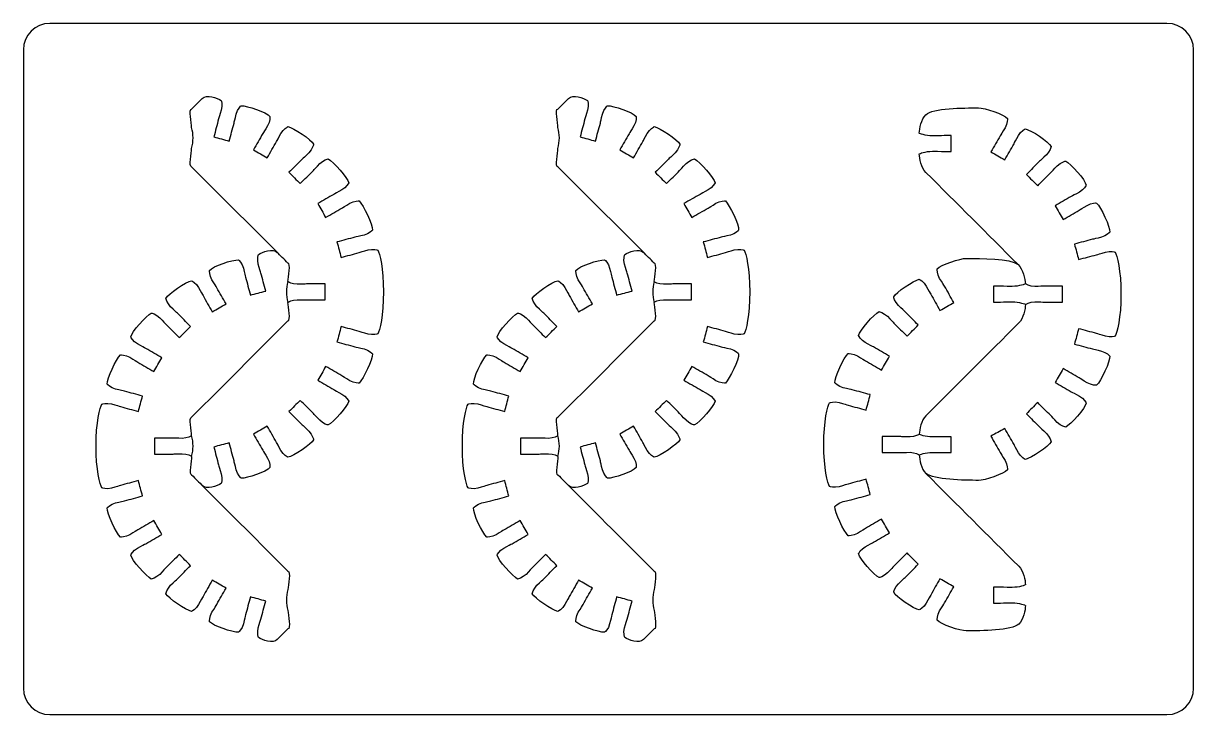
# Model space of a CAD drawing. Extents: x 185 to 405, y 104 to 371.
# Drawn here: x 184.6 to 404.6, y 103.8 to 233.8 of the extents above; entities that cross this region are included whole.
import ezdxf

# ---------------------------------------------------------------- set-up
doc = ezdxf.new("R2010")
doc.units = 0
doc.header["$MEASUREMENT"] = 0
doc.layers.add('DEFAULT', color=7, linetype='CONTINUOUS')

msp = doc.modelspace()

# ---------------------------------------------------------------- linework, layer by layer
at = {"layer": 'DEFAULT', "color": 1}
for points, knots in [([(404.6, 108.79), (404.6, 106.03), (402.36, 103.79), (399.6, 103.79), (329.6, 103.79), (259.6, 103.79), (189.6, 103.79), (186.84, 103.79), (184.6, 106.03), (184.6, 108.79), (184.6, 148.79), (184.6, 188.79), (184.6, 228.79), (184.6, 231.55), (186.84, 233.79), (189.6, 233.79), (259.6, 233.79), (329.6, 233.79), (399.6, 233.79), (402.36, 233.79), (404.6, 231.55), (404.6, 228.79), (404.6, 188.79), (404.6, 148.79), (404.6, 108.79)], [0, 0, 0, 0, 1, 1, 1, 596.275, 596.275, 596.275, 597.275, 597.275, 597.275, 937.434, 937.434, 937.434, 938.434, 938.434, 938.434, 1533.709, 1533.709, 1533.709, 1534.709, 1534.709, 1534.709, 1874.868, 1874.868, 1874.868, 1874.868]), ([(216.23, 152.35), (216.58, 153.63), (216.58, 154.9), (216.23, 156.27), (216.23, 157.14), (215.61, 159.74), (216.23, 159.74), (222.26, 165.77), (228.3, 171.81), (234.33, 177.84), (234.95, 177.84), (234.34, 180.44), (234.34, 181.32), (234.34, 181.37), (235.12, 181.83), (236.09, 181.83), (237.05, 181.83), (237.6, 181.78), (237.84, 181.78), (239, 181.78), (240.17, 181.78), (241.33, 181.78), (241.33, 182.78), (241.33, 183.78), (241.33, 184.78), (240.17, 184.78), (239, 184.78), (237.84, 184.78), (237.6, 184.78), (237.05, 184.73), (236.09, 184.73), (235.12, 184.73), (234.34, 185.18), (234.34, 185.24), (234.34, 186.11), (234.95, 188.71), (234.33, 188.71), (233.63, 189.41), (232.93, 190.11), (232.23, 190.82), (226.9, 196.15), (221.56, 201.48), (216.23, 206.81), (215.61, 206.81), (216.23, 209.41), (216.23, 210.28), (216.58, 211.65), (216.58, 212.92), (216.23, 214.21), (216.23, 215.08), (215.61, 217.68), (216.23, 217.68), (216.9, 218.35), (217.56, 219.01), (218.23, 219.68), (219.07, 220.52), (221.04, 219.79), (221.77, 219.31), (221.82, 219.28), (222.05, 218.43), (221.8, 217.49), (221.55, 216.56), (221.36, 216.05), (221.3, 215.82), (221, 214.69), (220.7, 213.56), (220.4, 212.43), (221.36, 212.18), (222.33, 211.92), (223.29, 211.66), (223.6, 212.79), (223.9, 213.91), (224.2, 215.04), (224.26, 215.27), (224.36, 215.81), (224.61, 216.75), (224.86, 217.68), (225.49, 218.3), (225.54, 218.31), (226.58, 218.36), (230.37, 217.07), (230.95, 216.31), (230.98, 216.27), (231, 215.39), (230.51, 214.55), (230.03, 213.71), (229.72, 213.26), (229.6, 213.06), (229.02, 212.04), (228.43, 211.03), (227.85, 210.02), (228.72, 209.52), (229.58, 209.02), (230.45, 208.53), (231.03, 209.54), (231.62, 210.55), (232.2, 211.56), (232.31, 211.77), (232.54, 212.26), (233.03, 213.1), (233.51, 213.94), (234.28, 214.38), (234.34, 214.37), (235.36, 214.16), (238.78, 211.93), (239.15, 211.05), (239.18, 211), (238.95, 210.14), (238.27, 209.46), (237.59, 208.77), (237.17, 208.42), (237, 208.25), (236.17, 207.43), (235.35, 206.6), (234.53, 205.78), (235.23, 205.07), (235.94, 204.37), (236.65, 203.66), (237.47, 204.49), (238.3, 205.31), (239.12, 206.13), (239.29, 206.3), (239.64, 206.72), (240.32, 207.41), (241.01, 208.09), (241.87, 208.32), (241.91, 208.29), (242.85, 207.82), (245.63, 204.72), (245.76, 203.78), (245.76, 203.72), (245.33, 202.96), (244.5, 202.47), (243.66, 201.99), (243.17, 201.76), (242.96, 201.64), (241.95, 201.06), (240.94, 200.47), (239.93, 199.89), (240.43, 199.02), (240.93, 198.16), (241.43, 197.29), (242.44, 197.88), (243.45, 198.46), (244.46, 199.04), (244.66, 199.16), (245.11, 199.48), (245.95, 199.96), (246.79, 200.45), (247.68, 200.44), (247.72, 200.4), (248.49, 199.7), (250.33, 195.87), (250.21, 194.93), (250.2, 194.87), (249.58, 194.24), (248.64, 193.99), (247.71, 193.74), (247.17, 193.65), (246.94, 193.58), (245.81, 193.28), (244.69, 192.98), (243.56, 192.68), (243.82, 191.71), (244.08, 190.74), (244.34, 189.78), (245.47, 190.08), (246.59, 190.38), (247.72, 190.69), (247.95, 190.75), (248.46, 190.94), (249.4, 191.19), (250.33, 191.44), (251.18, 191.2), (251.22, 191.15), (251.6, 190.66), (252.3, 187.63), (252.3, 183.28), (252.3, 178.92), (251.6, 175.89), (251.22, 175.4), (251.18, 175.35), (250.33, 175.11), (249.4, 175.36), (248.46, 175.62), (247.95, 175.8), (247.72, 175.87), (246.59, 176.17), (245.47, 176.47), (244.34, 176.77), (244.08, 175.81), (243.82, 174.84), (243.56, 173.88), (244.69, 173.57), (245.81, 173.27), (246.94, 172.97), (247.17, 172.91), (247.71, 172.81), (248.64, 172.56), (249.58, 172.31), (250.2, 171.68), (250.21, 171.62), (250.33, 170.69), (248.49, 166.85), (247.72, 166.15), (247.68, 166.11), (246.79, 166.1), (245.95, 166.59), (245.11, 167.07), (244.67, 167.39), (244.46, 167.51), (243.45, 168.09), (242.44, 168.68), (241.43, 169.26), (240.93, 168.4), (240.43, 167.53), (239.93, 166.67), (240.94, 166.08), (241.95, 165.5), (242.96, 164.91), (243.17, 164.79), (243.66, 164.56), (244.5, 164.08), (245.33, 163.6), (245.76, 162.83), (245.76, 162.77), (245.63, 161.83), (242.85, 158.73), (241.91, 158.26), (241.87, 158.24), (241.01, 158.46), (240.32, 159.14), (239.64, 159.83), (239.29, 160.25), (239.12, 160.42), (238.3, 161.24), (237.47, 162.07), (236.65, 162.89), (235.94, 162.19), (235.23, 161.48), (234.53, 160.77), (235.35, 159.95), (236.17, 159.12), (237, 158.3), (237.17, 158.13), (237.59, 157.78), (238.27, 157.09), (238.95, 156.41), (239.18, 155.55), (239.15, 155.5), (238.78, 154.63), (235.36, 152.4), (234.34, 152.18), (234.28, 152.17), (233.51, 152.61), (233.03, 153.45), (232.54, 154.29), (232.31, 154.79), (232.2, 154.99), (231.62, 156), (231.03, 157.01), (230.45, 158.03), (229.58, 157.53), (228.72, 157.03), (227.85, 156.53), (228.43, 155.52), (229.02, 154.51), (229.6, 153.5), (229.72, 153.29), (230.03, 152.84), (230.51, 152), (230.99, 151.16), (230.98, 150.28), (230.95, 150.24), (230.37, 149.48), (226.59, 148.2), (225.54, 148.25), (225.49, 148.25), (224.86, 148.87), (224.61, 149.81), (224.36, 150.74), (224.26, 151.28), (224.2, 151.51), (223.9, 152.64), (223.6, 153.77), (223.29, 154.89), (222.33, 154.63), (221.36, 154.38), (220.4, 154.12), (220.7, 152.99), (221, 151.86), (221.3, 150.74), (221.36, 150.5), (221.55, 149.99), (221.8, 149.06), (222.05, 148.12), (221.82, 147.27), (221.77, 147.24), (221.04, 146.76), (219.07, 146.03), (218.23, 146.87)], [0, 0, 0, 0, 1, 1, 1, 2, 2, 2, 74.564005, 74.564005, 74.564005, 75.564005, 75.564005, 75.564005, 76.564005, 76.564005, 76.564005, 77.564005, 77.564005, 77.564005, 87.484005, 87.484005, 87.484005, 95.984005, 95.984005, 95.984005, 105.904005, 105.904005, 105.904005, 106.904005, 106.904005, 106.904005, 107.904005, 107.904005, 107.904005, 108.904005, 108.904005, 108.904005, 117.341207, 117.341207, 117.341207, 181.468015, 181.468015, 181.468015, 182.468015, 182.468015, 182.468015, 183.468015, 183.468015, 183.468015, 184.468015, 184.468015, 184.468015, 192.478831, 192.478831, 192.478831, 193.478831, 193.478831, 193.478831, 194.478831, 194.478831, 194.478831, 195.478831, 195.478831, 195.478831, 205.408191, 205.408191, 205.408191, 213.907326, 213.907326, 213.907326, 223.825614, 223.825614, 223.825614, 224.825614, 224.825614, 224.825614, 225.825614, 225.825614, 225.825614, 226.825614, 226.825614, 226.825614, 227.825614, 227.825614, 227.825614, 228.825614, 228.825614, 228.825614, 238.749439, 238.749439, 238.749439, 247.252424, 247.252424, 247.252424, 257.173886, 257.173886, 257.173886, 258.173886, 258.173886, 258.173886, 259.173886, 259.173886, 259.173886, 260.173886, 260.173886, 260.173886, 261.173886, 261.173886, 261.173886, 262.173886, 262.173886, 262.173886, 272.093181, 272.093181, 272.093181, 280.592615, 280.592615, 280.592615, 290.499891, 290.499891, 290.499891, 291.499891, 291.499891, 291.499891, 292.499891, 292.499891, 292.499891, 293.499891, 293.499891, 293.499891, 294.499891, 294.499891, 294.499891, 295.499891, 295.499891, 295.499891, 305.417817, 305.417817, 305.417817, 313.921268, 313.921268, 313.921268, 323.834, 323.834, 323.834, 324.834, 324.834, 324.834, 325.834, 325.834, 325.834, 326.834, 326.834, 326.834, 327.834, 327.834, 327.834, 328.834, 328.834, 328.834, 338.752028, 338.752028, 338.752028, 347.253049, 347.253049, 347.253049, 357.161866, 357.161866, 357.161866, 358.161866, 358.161866, 358.161866, 359.161866, 359.161866, 359.161866, 360.161866, 360.161866, 360.161866, 361.161866, 361.161866, 361.161866, 362.161866, 362.161866, 362.161866, 363.161866, 363.161866, 363.161866, 373.070943, 373.070943, 373.070943, 381.571964, 381.571964, 381.571964, 391.489733, 391.489733, 391.489733, 392.489733, 392.489733, 392.489733, 393.489733, 393.489733, 393.489733, 394.489733, 394.489733, 394.489733, 395.489733, 395.489733, 395.489733, 396.489733, 396.489733, 396.489733, 406.404877, 406.404877, 406.404877, 414.909695, 414.909695, 414.909695, 424.832491, 424.832491, 424.832491, 425.832491, 425.832491, 425.832491, 426.832491, 426.832491, 426.832491, 427.832491, 427.832491, 427.832491, 428.832491, 428.832491, 428.832491, 429.832491, 429.832491, 429.832491, 439.746138, 439.746138, 439.746138, 448.252637, 448.252637, 448.252637, 458.174761, 458.174761, 458.174761, 459.174761, 459.174761, 459.174761, 460.174761, 460.174761, 460.174761, 461.174761, 461.174761, 461.174761, 462.174761, 462.174761, 462.174761, 463.174761, 463.174761, 463.174761, 473.099453, 473.099453, 473.099453, 481.601702, 481.601702, 481.601702, 491.525396, 491.525396, 491.525396, 492.525396, 492.525396, 492.525396, 493.525396, 493.525396, 493.525396, 494.525396, 494.525396, 494.525396, 495.525396, 495.525396, 495.525396, 496.525396, 496.525396, 496.525396, 506.44439, 506.44439, 506.44439, 514.945267, 514.945267, 514.945267, 524.863743, 524.863743, 524.863743, 525.863743, 525.863743, 525.863743, 526.863743, 526.863743, 526.863743, 527.863743, 527.863743, 527.863743, 527.863743]), ([(285.1, 152.35), (285.45, 153.63), (285.45, 154.9), (285.1, 156.27), (285.1, 157.14), (284.48, 159.74), (285.1, 159.74), (291.13, 165.77), (297.16, 171.81), (303.2, 177.84), (303.82, 177.84), (303.2, 180.44), (303.2, 181.32), (303.2, 181.37), (303.98, 181.83), (304.95, 181.83), (305.92, 181.83), (306.46, 181.78), (306.7, 181.78), (307.87, 181.78), (309.03, 181.78), (310.2, 181.78), (310.2, 182.78), (310.2, 183.78), (310.2, 184.78), (309.03, 184.78), (307.87, 184.78), (306.7, 184.78), (306.46, 184.78), (305.92, 184.73), (304.95, 184.73), (303.98, 184.73), (303.2, 185.18), (303.2, 185.24), (303.2, 186.11), (303.82, 188.71), (303.2, 188.71), (302.5, 189.41), (301.8, 190.11), (301.1, 190.82), (295.76, 196.15), (290.43, 201.48), (285.1, 206.81), (284.48, 206.81), (285.1, 209.41), (285.1, 210.28), (285.45, 211.65), (285.45, 212.92), (285.1, 214.21), (285.1, 215.08), (284.48, 217.68), (285.1, 217.68), (285.76, 218.35), (286.43, 219.01), (287.1, 219.68), (287.93, 220.52), (289.9, 219.79), (290.64, 219.31), (290.68, 219.28), (290.92, 218.43), (290.67, 217.49), (290.42, 216.56), (290.23, 216.05), (290.17, 215.82), (289.87, 214.69), (289.56, 213.56), (289.26, 212.43), (290.23, 212.18), (291.19, 211.92), (292.16, 211.66), (292.46, 212.79), (292.76, 213.91), (293.07, 215.04), (293.13, 215.27), (293.22, 215.81), (293.47, 216.75), (293.72, 217.68), (294.36, 218.3), (294.41, 218.31), (295.45, 218.36), (299.24, 217.07), (299.81, 216.31), (299.85, 216.27), (299.86, 215.39), (299.38, 214.55), (298.89, 213.71), (298.58, 213.26), (298.46, 213.05), (297.88, 212.04), (297.3, 211.03), (296.72, 210.02), (297.58, 209.52), (298.45, 209.02), (299.32, 208.53), (299.9, 209.54), (300.48, 210.55), (301.06, 211.56), (301.18, 211.77), (301.41, 212.26), (301.89, 213.1), (302.38, 213.94), (303.15, 214.38), (303.2, 214.37), (304.22, 214.16), (307.65, 211.93), (308.02, 211.05), (308.04, 211), (307.82, 210.14), (307.13, 209.46), (306.45, 208.77), (306.03, 208.42), (305.86, 208.25), (305.04, 207.43), (304.22, 206.6), (303.39, 205.78), (304.1, 205.07), (304.81, 204.37), (305.52, 203.66), (306.34, 204.49), (307.16, 205.31), (307.98, 206.13), (308.15, 206.3), (308.5, 206.72), (309.19, 207.41), (309.87, 208.09), (310.73, 208.32), (310.78, 208.29), (311.71, 207.82), (314.5, 204.72), (314.63, 203.78), (314.63, 203.72), (314.19, 202.96), (313.36, 202.47), (312.53, 201.99), (312.03, 201.76), (311.82, 201.64), (310.81, 201.06), (309.8, 200.47), (308.79, 199.89), (309.29, 199.02), (309.79, 198.16), (310.3, 197.29), (311.3, 197.88), (312.31, 198.46), (313.32, 199.04), (313.53, 199.16), (313.98, 199.48), (314.81, 199.96), (315.65, 200.45), (316.54, 200.44), (316.58, 200.4), (317.35, 199.7), (319.2, 195.87), (319.07, 194.93), (319.07, 194.87), (318.44, 194.24), (317.51, 193.99), (316.57, 193.74), (316.04, 193.65), (315.81, 193.58), (314.68, 193.28), (313.55, 192.98), (312.43, 192.68), (312.69, 191.71), (312.95, 190.74), (313.21, 189.78), (314.33, 190.08), (315.46, 190.38), (316.58, 190.69), (316.81, 190.75), (317.33, 190.94), (318.26, 191.19), (319.2, 191.44), (320.05, 191.2), (320.08, 191.15), (320.46, 190.66), (321.17, 187.63), (321.17, 183.28), (321.17, 178.92), (320.46, 175.89), (320.08, 175.4), (320.05, 175.35), (319.2, 175.11), (318.26, 175.36), (317.33, 175.62), (316.81, 175.8), (316.58, 175.87), (315.46, 176.17), (314.33, 176.47), (313.21, 176.77), (312.95, 175.81), (312.69, 174.84), (312.43, 173.88), (313.55, 173.57), (314.68, 173.27), (315.81, 172.97), (316.04, 172.91), (316.57, 172.81), (317.51, 172.56), (318.44, 172.31), (319.07, 171.68), (319.07, 171.62), (319.2, 170.69), (317.35, 166.85), (316.58, 166.15), (316.54, 166.11), (315.65, 166.1), (314.81, 166.59), (313.98, 167.07), (313.53, 167.39), (313.32, 167.51), (312.31, 168.09), (311.3, 168.68), (310.3, 169.26), (309.79, 168.4), (309.29, 167.53), (308.79, 166.67), (309.8, 166.08), (310.81, 165.5), (311.82, 164.91), (312.03, 164.79), (312.52, 164.56), (313.36, 164.08), (314.19, 163.6), (314.63, 162.83), (314.63, 162.77), (314.5, 161.83), (311.71, 158.73), (310.78, 158.26), (310.73, 158.24), (309.87, 158.46), (309.19, 159.14), (308.5, 159.83), (308.15, 160.25), (307.98, 160.42), (307.16, 161.24), (306.34, 162.07), (305.52, 162.89), (304.81, 162.19), (304.1, 161.48), (303.39, 160.77), (304.22, 159.95), (305.04, 159.12), (305.86, 158.3), (306.03, 158.13), (306.45, 157.78), (307.13, 157.09), (307.82, 156.41), (308.04, 155.55), (308.02, 155.5), (307.65, 154.63), (304.22, 152.4), (303.2, 152.18), (303.15, 152.17), (302.38, 152.61), (301.89, 153.45), (301.41, 154.29), (301.18, 154.79), (301.06, 154.99), (300.48, 156), (299.9, 157.01), (299.32, 158.03), (298.45, 157.53), (297.58, 157.03), (296.72, 156.53), (297.3, 155.52), (297.88, 154.51), (298.46, 153.5), (298.58, 153.29), (298.89, 152.84), (299.38, 152), (299.86, 151.16), (299.85, 150.28), (299.81, 150.24), (299.24, 149.48), (295.45, 148.2), (294.41, 148.25), (294.36, 148.25), (293.72, 148.87), (293.47, 149.81), (293.22, 150.74), (293.13, 151.28), (293.07, 151.51), (292.76, 152.64), (292.46, 153.77), (292.16, 154.89), (291.19, 154.63), (290.23, 154.38), (289.26, 154.12), (289.56, 152.99), (289.87, 151.86), (290.17, 150.74), (290.23, 150.5), (290.42, 149.99), (290.67, 149.06), (290.92, 148.12), (290.68, 147.27), (290.64, 147.24), (289.9, 146.76), (287.93, 146.03), (287.1, 146.87)], [0, 0, 0, 0, 1, 1, 1, 2, 2, 2, 74.562591, 74.562591, 74.562591, 75.562591, 75.562591, 75.562591, 76.562591, 76.562591, 76.562591, 77.562591, 77.562591, 77.562591, 87.481591, 87.481591, 87.481591, 95.981591, 95.981591, 95.981591, 105.900591, 105.900591, 105.900591, 106.900591, 106.900591, 106.900591, 107.900591, 107.900591, 107.900591, 108.900591, 108.900591, 108.900591, 117.337087, 117.337087, 117.337087, 181.464601, 181.464601, 181.464601, 182.464601, 182.464601, 182.464601, 183.464601, 183.464601, 183.464601, 184.464601, 184.464601, 184.464601, 192.47754, 192.47754, 192.47754, 193.47754, 193.47754, 193.47754, 194.47754, 194.47754, 194.47754, 195.47754, 195.47754, 195.47754, 205.406899, 205.406899, 205.406899, 213.905069, 213.905069, 213.905069, 223.82239, 223.82239, 223.82239, 224.82239, 224.82239, 224.82239, 225.82239, 225.82239, 225.82239, 226.82239, 226.82239, 226.82239, 227.82239, 227.82239, 227.82239, 228.82239, 228.82239, 228.82239, 238.743852, 238.743852, 238.743852, 247.245104, 247.245104, 247.245104, 257.166566, 257.166566, 257.166566, 258.166566, 258.166566, 258.166566, 259.166566, 259.166566, 259.166566, 260.166566, 260.166566, 260.166566, 261.166566, 261.166566, 261.166566, 262.166566, 262.166566, 262.166566, 272.085154, 272.085154, 272.085154, 280.584587, 280.584587, 280.584587, 290.491864, 290.491864, 290.491864, 291.491864, 291.491864, 291.491864, 292.491864, 292.491864, 292.491864, 293.491864, 293.491864, 293.491864, 294.491864, 294.491864, 294.491864, 295.491864, 295.491864, 295.491864, 305.40929, 305.40929, 305.40929, 313.91224, 313.91224, 313.91224, 323.824471, 323.824471, 323.824471, 324.824471, 324.824471, 324.824471, 325.824471, 325.824471, 325.824471, 326.824471, 326.824471, 326.824471, 327.824471, 327.824471, 327.824471, 328.824471, 328.824471, 328.824471, 338.743206, 338.743206, 338.743206, 347.244227, 347.244227, 347.244227, 357.153045, 357.153045, 357.153045, 358.153045, 358.153045, 358.153045, 359.153045, 359.153045, 359.153045, 360.153045, 360.153045, 360.153045, 361.153045, 361.153045, 361.153045, 362.153045, 362.153045, 362.153045, 363.153045, 363.153045, 363.153045, 373.06019, 373.06019, 373.06019, 381.562696, 381.562696, 381.562696, 391.481431, 391.481431, 391.481431, 392.481431, 392.481431, 392.481431, 393.481431, 393.481431, 393.481431, 394.481431, 394.481431, 394.481431, 395.481431, 395.481431, 395.481431, 396.481431, 396.481431, 396.481431, 406.397441, 406.397441, 406.397441, 414.901393, 414.901393, 414.901393, 424.827286, 424.827286, 424.827286, 425.827286, 425.827286, 425.827286, 426.827286, 426.827286, 426.827286, 427.827286, 427.827286, 427.827286, 428.827286, 428.827286, 428.827286, 429.827286, 429.827286, 429.827286, 439.740225, 439.740225, 439.740225, 448.246726, 448.246726, 448.246726, 458.16885, 458.16885, 458.16885, 459.16885, 459.16885, 459.16885, 460.16885, 460.16885, 460.16885, 461.16885, 461.16885, 461.16885, 462.16885, 462.16885, 462.16885, 463.16885, 463.16885, 463.16885, 473.092176, 473.092176, 473.092176, 481.593926, 481.593926, 481.593926, 491.517121, 491.517121, 491.517121, 492.517121, 492.517121, 492.517121, 493.517121, 493.517121, 493.517121, 494.517121, 494.517121, 494.517121, 495.517121, 495.517121, 495.517121, 496.517121, 496.517121, 496.517121, 506.436115, 506.436115, 506.436115, 514.936286, 514.936286, 514.936286, 524.855021, 524.855021, 524.855021, 525.855021, 525.855021, 525.855021, 526.855021, 526.855021, 526.855021, 527.855021, 527.855021, 527.855021, 527.855021]), ([(371.61, 188.44), (365.83, 194.21), (360.06, 199.99), (354.28, 205.76), (353.41, 206.63), (353.04, 208.36), (353.04, 209.24), (353.04, 209.29), (354.16, 209.74), (355.54, 209.74), (356.93, 209.74), (357.7, 209.69), (358.04, 209.69), (358.38, 209.69), (358.71, 209.69), (359.04, 209.69), (359.04, 210.69), (359.04, 211.69), (359.04, 212.69), (358.71, 212.69), (358.38, 212.69), (358.04, 212.69), (357.7, 212.69), (356.93, 212.64), (355.54, 212.64), (354.16, 212.64), (353.04, 213.08), (353.04, 213.14), (353.04, 214.01), (353.41, 215.74), (354.28, 216.61), (355.56, 217.89), (361.3, 217.9), (364.19, 217.9), (365.23, 217.95), (369.02, 216.67), (369.6, 215.91), (369.63, 215.87), (369.64, 214.99), (369.16, 214.15), (368.68, 213.31), (368.36, 212.86), (368.24, 212.65), (367.66, 211.64), (367.08, 210.63), (366.5, 209.62), (367.37, 209.12), (368.23, 208.62), (369.1, 208.12), (369.68, 209.13), (370.26, 210.15), (370.84, 211.16), (370.96, 211.37), (371.19, 211.86), (371.67, 212.7), (372.16, 213.54), (372.93, 213.98), (372.98, 213.97), (374, 213.75), (377.43, 211.52), (377.8, 210.65), (377.82, 210.6), (377.6, 209.74), (376.92, 209.06), (376.23, 208.37), (375.81, 208.02), (375.64, 207.85), (374.82, 207.03), (374, 206.2), (373.17, 205.38), (373.88, 204.67), (374.59, 203.96), (375.29, 203.26), (376.12, 204.08), (376.94, 204.91), (377.77, 205.73), (377.94, 205.9), (378.29, 206.32), (378.97, 207.01), (379.65, 207.69), (380.51, 207.91), (380.56, 207.89), (381.49, 207.42), (384.28, 204.32), (384.41, 203.38), (384.41, 203.32), (383.97, 202.55), (383.14, 202.07), (382.3, 201.59), (381.81, 201.36), (381.6, 201.24), (380.59, 200.65), (379.58, 200.07), (378.58, 199.48), (379.08, 198.62), (379.58, 197.75), (380.08, 196.89), (381.09, 197.47), (382.1, 198.06), (383.11, 198.64), (383.31, 198.76), (383.76, 199.08), (384.59, 199.56), (385.43, 200.05), (386.32, 200.04), (386.36, 200), (387.14, 199.3), (388.98, 195.47), (388.85, 194.52), (388.85, 194.47), (388.23, 193.84), (387.29, 193.59), (386.36, 193.34), (385.82, 193.24), (385.59, 193.18), (384.46, 192.88), (383.34, 192.58), (382.21, 192.27), (382.47, 191.31), (382.73, 190.34), (382.99, 189.38), (384.11, 189.68), (385.24, 189.98), (386.36, 190.28), (386.59, 190.35), (387.11, 190.53), (388.04, 190.78), (388.98, 191.04), (389.83, 190.8), (389.86, 190.75), (390.24, 190.26), (390.95, 187.23), (390.95, 182.87), (390.95, 178.52), (390.24, 175.49), (389.86, 174.99), (389.83, 174.95), (388.98, 174.71), (388.04, 174.96), (387.11, 175.21), (386.59, 175.4), (386.37, 175.46), (385.24, 175.77), (384.11, 176.07), (382.99, 176.37), (382.73, 175.4), (382.47, 174.44), (382.21, 173.47), (383.34, 173.17), (384.46, 172.87), (385.59, 172.57), (385.82, 172.5), (386.36, 172.41), (387.29, 172.16), (388.23, 171.91), (388.85, 171.28), (388.85, 171.22), (388.98, 170.28), (387.14, 166.45), (386.36, 165.75), (386.32, 165.71), (385.43, 165.7), (384.59, 166.19), (383.76, 166.67), (383.31, 166.99), (383.11, 167.11), (382.1, 167.69), (381.09, 168.27), (380.08, 168.86), (379.58, 167.99), (379.08, 167.13), (378.58, 166.26), (379.58, 165.68), (380.59, 165.1), (381.6, 164.51), (381.81, 164.39), (382.3, 164.16), (383.14, 163.68), (383.97, 163.19), (384.41, 162.43), (384.41, 162.37), (384.28, 161.43), (381.49, 158.33), (380.56, 157.86), (380.51, 157.84), (379.65, 158.06), (378.97, 158.74), (378.29, 159.43), (377.94, 159.85), (377.77, 160.02), (376.94, 160.84), (376.12, 161.67), (375.29, 162.49), (374.59, 161.79), (373.88, 161.08), (373.17, 160.37), (374, 159.55), (374.82, 158.72), (375.64, 157.9), (375.81, 157.73), (376.23, 157.38), (376.92, 156.69), (377.6, 156.01), (377.82, 155.15), (377.8, 155.1), (377.43, 154.22), (374, 151.99), (372.98, 151.78), (372.93, 151.77), (372.16, 152.21), (371.67, 153.05), (371.19, 153.89), (370.96, 154.38), (370.84, 154.59), (370.26, 155.6), (369.68, 156.61), (369.1, 157.62), (368.23, 157.13), (367.37, 156.63), (366.5, 156.13), (367.08, 155.12), (367.66, 154.11), (368.24, 153.09), (368.36, 152.89), (368.68, 152.44), (369.16, 151.6), (369.64, 150.76), (369.63, 149.88), (369.6, 149.83), (369.02, 149.08), (365.23, 147.79), (364.19, 147.85), (361.39, 147.85), (355.78, 147.97), (354.28, 149.13)], [0, 0, 0, 0, 69.444957, 69.444957, 69.444957, 70.444957, 70.444957, 70.444957, 71.444957, 71.444957, 71.444957, 72.444957, 72.444957, 72.444957, 75.274957, 75.274957, 75.274957, 83.774957, 83.774957, 83.774957, 86.604957, 86.604957, 86.604957, 87.604957, 87.604957, 87.604957, 88.604957, 88.604957, 88.604957, 89.604957, 89.604957, 89.604957, 90.604957, 90.604957, 90.604957, 91.604957, 91.604957, 91.604957, 92.604957, 92.604957, 92.604957, 93.604957, 93.604957, 93.604957, 103.523298, 103.523298, 103.523298, 112.026782, 112.026782, 112.026782, 121.943388, 121.943388, 121.943388, 122.943388, 122.943388, 122.943388, 123.943388, 123.943388, 123.943388, 124.943388, 124.943388, 124.943388, 125.943388, 125.943388, 125.943388, 126.943388, 126.943388, 126.943388, 136.854207, 136.854207, 136.854207, 145.354338, 145.354338, 145.354338, 155.275756, 155.275756, 155.275756, 156.275756, 156.275756, 156.275756, 157.275756, 157.275756, 157.275756, 158.275756, 158.275756, 158.275756, 159.275756, 159.275756, 159.275756, 160.275756, 160.275756, 160.275756, 170.191264, 170.191264, 170.191264, 178.690346, 178.690346, 178.690346, 188.613278, 188.613278, 188.613278, 189.613278, 189.613278, 189.613278, 190.613278, 190.613278, 190.613278, 191.613278, 191.613278, 191.613278, 192.613278, 192.613278, 192.613278, 193.613278, 193.613278, 193.613278, 203.532013, 203.532013, 203.532013, 212.032373, 212.032373, 212.032373, 221.951367, 221.951367, 221.951367, 222.951367, 222.951367, 222.951367, 223.951367, 223.951367, 223.951367, 224.951367, 224.951367, 224.951367, 225.951367, 225.951367, 225.951367, 226.951367, 226.951367, 226.951367, 227.951367, 227.951367, 227.951367, 237.872292, 237.872292, 237.872292, 246.371686, 246.371686, 246.371686, 256.292094, 256.292094, 256.292094, 257.292094, 257.292094, 257.292094, 258.292094, 258.292094, 258.292094, 259.292094, 259.292094, 259.292094, 260.292094, 260.292094, 260.292094, 261.292094, 261.292094, 261.292094, 271.211752, 271.211752, 271.211752, 279.703042, 279.703042, 279.703042, 289.617047, 289.617047, 289.617047, 290.617047, 290.617047, 290.617047, 291.617047, 291.617047, 291.617047, 292.617047, 292.617047, 292.617047, 293.617047, 293.617047, 293.617047, 294.617047, 294.617047, 294.617047, 304.537756, 304.537756, 304.537756, 313.036472, 313.036472, 313.036472, 322.950828, 322.950828, 322.950828, 323.950828, 323.950828, 323.950828, 324.950828, 324.950828, 324.950828, 325.950828, 325.950828, 325.950828, 326.950828, 326.950828, 326.950828, 327.950828, 327.950828, 327.950828, 337.868301, 337.868301, 337.868301, 346.371785, 346.371785, 346.371785, 356.289259, 356.289259, 356.289259, 357.289259, 357.289259, 357.289259, 358.289259, 358.289259, 358.289259, 359.289259, 359.289259, 359.289259, 360.289259, 360.289259, 360.289259, 360.289259]), ([(216.23, 156.26), (216.23, 156.21), (215.44, 155.75), (214.48, 155.75), (213.51, 155.75), (212.97, 155.8), (212.73, 155.8), (211.56, 155.8), (210.4, 155.8), (209.23, 155.8), (209.23, 154.8), (209.23, 153.8), (209.23, 152.8), (210.4, 152.8), (211.56, 152.8), (212.73, 152.8), (212.97, 152.8), (213.51, 152.85), (214.48, 152.85), (215.44, 152.85), (216.23, 152.4), (216.23, 152.35), (216.23, 151.47), (215.61, 148.87), (216.23, 148.87), (216.93, 148.17), (217.63, 147.47), (218.33, 146.76), (223.67, 141.43), (229, 136.1), (234.33, 130.77), (234.95, 130.77), (234.33, 128.17), (234.33, 127.3), (233.98, 125.93), (233.98, 124.66), (234.33, 123.38), (234.33, 122.5), (234.95, 119.9), (234.33, 119.9), (233.67, 119.24), (233, 118.57), (232.33, 117.9), (231.5, 117.06), (229.53, 117.79), (228.79, 118.27), (228.74, 118.3), (228.51, 119.15), (228.76, 120.09), (229.01, 121.02), (229.2, 121.53), (229.26, 121.76), (229.56, 122.89), (229.86, 124.02), (230.17, 125.15), (229.2, 125.41), (228.23, 125.66), (227.27, 125.92), (226.97, 124.8), (226.67, 123.67), (226.36, 122.54), (226.3, 122.31), (226.21, 121.77), (225.96, 120.84), (225.71, 119.9), (225.07, 119.28), (225.02, 119.28), (223.98, 119.22), (220.19, 120.51), (219.61, 121.27), (219.58, 121.31), (219.57, 122.19), (220.05, 123.03), (220.53, 123.87), (220.85, 124.32), (220.97, 124.53), (221.55, 125.54), (222.13, 126.55), (222.71, 127.56), (221.85, 128.06), (220.98, 128.56), (220.11, 129.05), (219.53, 128.04), (218.95, 127.03), (218.37, 126.02), (218.25, 125.81), (218.02, 125.32), (217.54, 124.48), (217.05, 123.64), (216.28, 123.2), (216.23, 123.21), (215.2, 123.42), (211.78, 125.65), (211.41, 126.53), (211.39, 126.58), (211.61, 127.44), (212.29, 128.12), (212.97, 128.81), (213.39, 129.16), (213.56, 129.33), (214.39, 130.15), (215.21, 130.98), (216.04, 131.8), (215.33, 132.51), (214.62, 133.21), (213.91, 133.92), (213.09, 133.1), (212.27, 132.27), (211.44, 131.45), (211.27, 131.28), (210.93, 130.86), (210.24, 130.17), (209.56, 129.49), (208.7, 129.26), (208.65, 129.29), (207.72, 129.76), (204.93, 132.86), (204.8, 133.8), (204.8, 133.86), (205.23, 134.63), (206.06, 135.11), (206.9, 135.59), (207.4, 135.82), (207.61, 135.94), (208.62, 136.52), (209.63, 137.11), (210.64, 137.69), (210.14, 138.56), (209.63, 139.42), (209.13, 140.29), (208.12, 139.7), (207.12, 139.12), (206.11, 138.54), (205.9, 138.42), (205.45, 138.1), (204.61, 137.62), (203.77, 137.13), (202.89, 137.14), (202.85, 137.18), (202.07, 137.88), (200.23, 141.71), (200.36, 142.65), (200.36, 142.71), (200.98, 143.34), (201.92, 143.59), (202.85, 143.84), (203.39, 143.94), (203.62, 144), (204.75, 144.3), (205.88, 144.6), (207, 144.91), (206.74, 145.87), (206.48, 146.84), (206.22, 147.8), (205.1, 147.5), (203.97, 147.2), (202.85, 146.89), (202.61, 146.83), (202.1, 146.64), (201.17, 146.39), (200.23, 146.14), (199.38, 146.38), (199.35, 146.43), (198.97, 146.92), (198.26, 149.95), (198.26, 154.3), (198.26, 158.66), (198.97, 161.69), (199.35, 162.18), (199.38, 162.23), (200.23, 162.47), (201.17, 162.22), (202.1, 161.97), (202.61, 161.78), (202.85, 161.72), (203.97, 161.41), (205.1, 161.11), (206.22, 160.81), (206.48, 161.77), (206.74, 162.74), (207, 163.7), (205.88, 164.01), (204.75, 164.31), (203.62, 164.61), (203.39, 164.67), (202.85, 164.77), (201.92, 165.02), (200.98, 165.27), (200.36, 165.9), (200.36, 165.96), (200.23, 166.89), (202.07, 170.73), (202.85, 171.43), (202.89, 171.47), (203.77, 171.48), (204.61, 170.99), (205.45, 170.51), (205.9, 170.19), (206.11, 170.07), (207.12, 169.49), (208.12, 168.9), (209.13, 168.32), (209.63, 169.18), (210.14, 170.05), (210.64, 170.92), (209.63, 171.5), (208.62, 172.08), (207.61, 172.67), (207.4, 172.79), (206.9, 173.02), (206.06, 173.5), (205.23, 173.98), (204.8, 174.75), (204.8, 174.81), (204.93, 175.75), (207.72, 178.85), (208.65, 179.32), (208.7, 179.34), (209.56, 179.12), (210.24, 178.44), (210.92, 177.75), (211.27, 177.33), (211.44, 177.16), (212.27, 176.34), (213.09, 175.51), (213.91, 174.69), (214.62, 175.39), (215.33, 176.1), (216.04, 176.81), (215.21, 177.63), (214.39, 178.46), (213.56, 179.28), (213.39, 179.45), (212.98, 179.8), (212.29, 180.49), (211.61, 181.17), (211.39, 182.03), (211.41, 182.08), (211.78, 182.95), (215.2, 185.19), (216.23, 185.4), (216.28, 185.41), (217.05, 184.97), (217.54, 184.13), (218.02, 183.29), (218.25, 182.79), (218.37, 182.59), (218.95, 181.58), (219.53, 180.57), (220.11, 179.56), (220.98, 180.05), (221.84, 180.55), (222.71, 181.05), (222.13, 182.06), (221.55, 183.07), (220.97, 184.08), (220.85, 184.29), (220.54, 184.74), (220.05, 185.58), (219.57, 186.42), (219.58, 187.3), (219.61, 187.34), (220.19, 188.1), (223.98, 189.38), (225.02, 189.33), (225.07, 189.33), (225.71, 188.71), (225.96, 187.77), (226.21, 186.84), (226.3, 186.3), (226.36, 186.07), (226.67, 184.94), (226.97, 183.81), (227.27, 182.69), (228.23, 182.95), (229.2, 183.21), (230.17, 183.46), (229.86, 184.59), (229.56, 185.72), (229.26, 186.84), (229.2, 187.08), (229.01, 187.59), (228.76, 188.52), (228.51, 189.46), (228.74, 190.31), (228.79, 190.34), (229.53, 190.82), (231.5, 191.55), (232.33, 190.71)], [0, 0, 0, 0, 1, 1, 1, 2, 2, 2, 11.92, 11.92, 11.92, 20.419, 20.419, 20.419, 30.339, 30.339, 30.339, 31.339, 31.339, 31.339, 32.339, 32.339, 32.339, 33.339, 33.339, 33.339, 41.774786, 41.774786, 41.774786, 105.901593, 105.901593, 105.901593, 106.901593, 106.901593, 106.901593, 107.901593, 107.901593, 107.901593, 108.901593, 108.901593, 108.901593, 116.913115, 116.913115, 116.913115, 117.913115, 117.913115, 117.913115, 118.913115, 118.913115, 118.913115, 119.913115, 119.913115, 119.913115, 129.843441, 129.843441, 129.843441, 138.342128, 138.342128, 138.342128, 148.261828, 148.261828, 148.261828, 149.261828, 149.261828, 149.261828, 150.261828, 150.261828, 150.261828, 151.261828, 151.261828, 151.261828, 152.261828, 152.261828, 152.261828, 153.261828, 153.261828, 153.261828, 163.184157, 163.184157, 163.184157, 171.685408, 171.685408, 171.685408, 181.607001, 181.607001, 181.607001, 182.607001, 182.607001, 182.607001, 183.607001, 183.607001, 183.607001, 184.607001, 184.607001, 184.607001, 185.607001, 185.607001, 185.607001, 186.607001, 186.607001, 186.607001, 196.528418, 196.528418, 196.528418, 205.028561, 205.028561, 205.028561, 214.933717, 214.933717, 214.933717, 215.933717, 215.933717, 215.933717, 216.933717, 216.933717, 216.933717, 217.933717, 217.933717, 217.933717, 218.933717, 218.933717, 218.933717, 219.933717, 219.933717, 219.933717, 229.852375, 229.852375, 229.852375, 238.356327, 238.356327, 238.356327, 248.266326, 248.266326, 248.266326, 249.266326, 249.266326, 249.266326, 250.266326, 250.266326, 250.266326, 251.266326, 251.266326, 251.266326, 252.266326, 252.266326, 252.266326, 253.266326, 253.266326, 253.266326, 263.183129, 263.183129, 263.183129, 271.68415, 271.68415, 271.68415, 281.593934, 281.593934, 281.593934, 282.593934, 282.593934, 282.593934, 283.593934, 283.593934, 283.593934, 284.593934, 284.593934, 284.593934, 285.593934, 285.593934, 285.593934, 286.593934, 286.593934, 286.593934, 287.593934, 287.593934, 287.593934, 297.503717, 297.503717, 297.503717, 306.004738, 306.004738, 306.004738, 315.923473, 315.923473, 315.923473, 316.923473, 316.923473, 316.923473, 317.923473, 317.923473, 317.923473, 318.923473, 318.923473, 318.923473, 319.923473, 319.923473, 319.923473, 320.923473, 320.923473, 320.923473, 330.839983, 330.839983, 330.839983, 339.343935, 339.343935, 339.343935, 349.268098, 349.268098, 349.268098, 350.268098, 350.268098, 350.268098, 351.268098, 351.268098, 351.268098, 352.268098, 352.268098, 352.268098, 353.268098, 353.268098, 353.268098, 354.268098, 354.268098, 354.268098, 364.181745, 364.181745, 364.181745, 372.688244, 372.688244, 372.688244, 382.611075, 382.611075, 382.611075, 383.611075, 383.611075, 383.611075, 384.611075, 384.611075, 384.611075, 385.611075, 385.611075, 385.611075, 386.611075, 386.611075, 386.611075, 387.611075, 387.611075, 387.611075, 397.532537, 397.532537, 397.532537, 406.035522, 406.035522, 406.035522, 415.957851, 415.957851, 415.957851, 416.957851, 416.957851, 416.957851, 417.957851, 417.957851, 417.957851, 418.957851, 418.957851, 418.957851, 419.957851, 419.957851, 419.957851, 420.957851, 420.957851, 420.957851, 430.876586, 430.876586, 430.876586, 439.375791, 439.375791, 439.375791, 449.293042, 449.293042, 449.293042, 450.293042, 450.293042, 450.293042, 451.293042, 451.293042, 451.293042, 452.293042, 452.293042, 452.293042, 452.293042]), ([(285.09, 156.26), (285.09, 156.21), (284.31, 155.75), (283.34, 155.75), (282.38, 155.75), (281.83, 155.8), (281.59, 155.8), (280.43, 155.8), (279.26, 155.8), (278.09, 155.8), (278.09, 154.8), (278.09, 153.8), (278.09, 152.8), (279.26, 152.8), (280.43, 152.8), (281.59, 152.8), (281.83, 152.8), (282.38, 152.85), (283.34, 152.85), (284.31, 152.85), (285.09, 152.4), (285.09, 152.35), (285.09, 151.47), (284.48, 148.87), (285.1, 148.87), (285.8, 148.17), (286.5, 147.47), (287.2, 146.76), (292.53, 141.43), (297.86, 136.1), (303.2, 130.77), (303.81, 130.77), (303.2, 128.17), (303.2, 127.3), (302.84, 125.93), (302.85, 124.66), (303.2, 123.38), (303.2, 122.5), (303.81, 119.9), (303.2, 119.9), (302.53, 119.24), (301.86, 118.57), (301.2, 117.9), (300.36, 117.06), (298.39, 117.79), (297.66, 118.27), (297.61, 118.3), (297.37, 119.15), (297.62, 120.09), (297.87, 121.02), (298.07, 121.53), (298.12, 121.76), (298.43, 122.89), (298.73, 124.02), (299.03, 125.15), (298.07, 125.41), (297.1, 125.66), (296.13, 125.92), (295.83, 124.8), (295.53, 123.67), (295.23, 122.54), (295.17, 122.31), (295.07, 121.77), (294.82, 120.84), (294.57, 119.9), (293.94, 119.28), (293.88, 119.28), (292.84, 119.22), (289.06, 120.51), (288.48, 121.27), (288.44, 121.31), (288.43, 122.19), (288.92, 123.03), (289.4, 123.87), (289.71, 124.32), (289.83, 124.52), (290.41, 125.54), (291, 126.55), (291.58, 127.56), (290.71, 128.06), (289.84, 128.56), (288.98, 129.05), (288.4, 128.04), (287.81, 127.03), (287.23, 126.02), (287.11, 125.81), (286.89, 125.32), (286.4, 124.48), (285.92, 123.64), (285.15, 123.2), (285.09, 123.21), (284.07, 123.42), (280.64, 125.65), (280.28, 126.53), (280.25, 126.58), (280.48, 127.44), (281.16, 128.12), (281.84, 128.81), (282.26, 129.16), (282.43, 129.33), (283.25, 130.15), (284.08, 130.98), (284.9, 131.8), (284.19, 132.51), (283.49, 133.21), (282.78, 133.92), (281.96, 133.1), (281.13, 132.27), (280.31, 131.45), (280.14, 131.28), (279.79, 130.86), (279.11, 130.17), (278.42, 129.49), (277.56, 129.26), (277.52, 129.29), (276.58, 129.76), (273.8, 132.86), (273.67, 133.8), (273.67, 133.86), (274.1, 134.63), (274.93, 135.11), (275.77, 135.59), (276.26, 135.82), (276.47, 135.94), (277.48, 136.52), (278.49, 137.11), (279.5, 137.69), (279, 138.56), (278.5, 139.42), (278, 140.29), (276.99, 139.7), (275.98, 139.12), (274.97, 138.54), (274.76, 138.42), (274.32, 138.1), (273.48, 137.62), (272.64, 137.13), (271.75, 137.14), (271.71, 137.18), (270.94, 137.88), (269.09, 141.71), (269.22, 142.65), (269.23, 142.71), (269.85, 143.34), (270.78, 143.59), (271.72, 143.84), (272.26, 143.94), (272.49, 144), (273.61, 144.3), (274.74, 144.6), (275.87, 144.91), (275.61, 145.87), (275.35, 146.84), (275.09, 147.8), (273.96, 147.5), (272.84, 147.2), (271.71, 146.89), (271.48, 146.83), (270.97, 146.64), (270.03, 146.39), (269.1, 146.14), (268.24, 146.38), (268.21, 146.43), (267.83, 146.92), (267.13, 149.95), (267.13, 154.3), (267.13, 158.66), (267.83, 161.69), (268.21, 162.18), (268.24, 162.23), (269.1, 162.47), (270.03, 162.22), (270.97, 161.97), (271.48, 161.77), (271.71, 161.71), (272.84, 161.41), (273.96, 161.11), (275.09, 160.81), (275.35, 161.77), (275.61, 162.74), (275.87, 163.7), (274.74, 164.01), (273.61, 164.31), (272.49, 164.61), (272.26, 164.67), (271.72, 164.77), (270.78, 165.02), (269.85, 165.27), (269.23, 165.9), (269.22, 165.96), (269.09, 166.89), (270.94, 170.73), (271.71, 171.43), (271.75, 171.47), (272.64, 171.48), (273.48, 170.99), (274.32, 170.51), (274.76, 170.19), (274.97, 170.07), (275.98, 169.49), (276.99, 168.9), (278, 168.32), (278.5, 169.18), (279, 170.05), (279.5, 170.92), (278.49, 171.5), (277.48, 172.08), (276.47, 172.67), (276.26, 172.79), (275.77, 173.02), (274.93, 173.5), (274.1, 173.98), (273.67, 174.75), (273.67, 174.81), (273.8, 175.75), (276.58, 178.85), (277.52, 179.32), (277.56, 179.34), (278.42, 179.12), (279.11, 178.44), (279.79, 177.75), (280.14, 177.33), (280.31, 177.16), (281.13, 176.34), (281.96, 175.51), (282.78, 174.69), (283.49, 175.39), (284.19, 176.1), (284.9, 176.81), (284.08, 177.63), (283.25, 178.46), (282.43, 179.28), (282.26, 179.45), (281.84, 179.8), (281.16, 180.49), (280.48, 181.17), (280.25, 182.03), (280.28, 182.08), (280.64, 182.95), (284.07, 185.19), (285.09, 185.4), (285.15, 185.41), (285.92, 184.97), (286.4, 184.13), (286.89, 183.29), (287.11, 182.79), (287.23, 182.59), (287.81, 181.58), (288.4, 180.57), (288.98, 179.56), (289.84, 180.05), (290.71, 180.55), (291.58, 181.05), (291, 182.06), (290.41, 183.07), (289.83, 184.08), (289.71, 184.29), (289.4, 184.74), (288.92, 185.58), (288.43, 186.42), (288.44, 187.3), (288.48, 187.34), (289.06, 188.1), (292.84, 189.38), (293.88, 189.33), (293.94, 189.33), (294.57, 188.71), (294.82, 187.77), (295.07, 186.84), (295.17, 186.3), (295.23, 186.07), (295.53, 184.94), (295.83, 183.81), (296.13, 182.69), (297.1, 182.95), (298.07, 183.21), (299.03, 183.46), (298.73, 184.59), (298.43, 185.72), (298.12, 186.84), (298.07, 187.08), (297.87, 187.59), (297.62, 188.52), (297.37, 189.46), (297.61, 190.31), (297.66, 190.34), (298.39, 190.82), (300.36, 191.55), (301.2, 190.71)], [0, 0, 0, 0, 1, 1, 1, 2, 2, 2, 11.921, 11.921, 11.921, 20.42, 20.42, 20.42, 30.341, 30.341, 30.341, 31.341, 31.341, 31.341, 32.341, 32.341, 32.341, 33.341, 33.341, 33.341, 41.775373, 41.775373, 41.775373, 105.90218, 105.90218, 105.90218, 106.90218, 106.90218, 106.90218, 107.90218, 107.90218, 107.90218, 108.90218, 108.90218, 108.90218, 116.913702, 116.913702, 116.913702, 117.913702, 117.913702, 117.913702, 118.913702, 118.913702, 118.913702, 119.913702, 119.913702, 119.913702, 129.84351, 129.84351, 129.84351, 138.341938, 138.341938, 138.341938, 148.260673, 148.260673, 148.260673, 149.260673, 149.260673, 149.260673, 150.260673, 150.260673, 150.260673, 151.260673, 151.260673, 151.260673, 152.260673, 152.260673, 152.260673, 153.260673, 153.260673, 153.260673, 163.183868, 163.183868, 163.183868, 171.68512, 171.68512, 171.68512, 181.606713, 181.606713, 181.606713, 182.606713, 182.606713, 182.606713, 183.606713, 183.606713, 183.606713, 184.606713, 184.606713, 184.606713, 185.606713, 185.606713, 185.606713, 186.606713, 186.606713, 186.606713, 196.528129, 196.528129, 196.528129, 205.028273, 205.028273, 205.028273, 214.933428, 214.933428, 214.933428, 215.933428, 215.933428, 215.933428, 216.933428, 216.933428, 216.933428, 217.933428, 217.933428, 217.933428, 218.933428, 218.933428, 218.933428, 219.933428, 219.933428, 219.933428, 229.852086, 229.852086, 229.852086, 238.356038, 238.356038, 238.356038, 248.266038, 248.266038, 248.266038, 249.266038, 249.266038, 249.266038, 250.266038, 250.266038, 250.266038, 251.266038, 251.266038, 251.266038, 252.266038, 252.266038, 252.266038, 253.266038, 253.266038, 253.266038, 263.182841, 263.182841, 263.182841, 271.683862, 271.683862, 271.683862, 281.593645, 281.593645, 281.593645, 282.593645, 282.593645, 282.593645, 283.593645, 283.593645, 283.593645, 284.593645, 284.593645, 284.593645, 285.593645, 285.593645, 285.593645, 286.593645, 286.593645, 286.593645, 287.593645, 287.593645, 287.593645, 297.503169, 297.503169, 297.503169, 306.00419, 306.00419, 306.00419, 315.922925, 315.922925, 315.922925, 316.922925, 316.922925, 316.922925, 317.922925, 317.922925, 317.922925, 318.922925, 318.922925, 318.922925, 319.922925, 319.922925, 319.922925, 320.922925, 320.922925, 320.922925, 330.839436, 330.839436, 330.839436, 339.342522, 339.342522, 339.342522, 349.265455, 349.265455, 349.265455, 350.265455, 350.265455, 350.265455, 351.265455, 351.265455, 351.265455, 352.265455, 352.265455, 352.265455, 353.265455, 353.265455, 353.265455, 354.265455, 354.265455, 354.265455, 364.179808, 364.179808, 364.179808, 372.686307, 372.686307, 372.686307, 382.609138, 382.609138, 382.609138, 383.609138, 383.609138, 383.609138, 384.609138, 384.609138, 384.609138, 385.609138, 385.609138, 385.609138, 386.609138, 386.609138, 386.609138, 387.609138, 387.609138, 387.609138, 397.532464, 397.532464, 397.532464, 406.034215, 406.034215, 406.034215, 415.956543, 415.956543, 415.956543, 416.956543, 416.956543, 416.956543, 417.956543, 417.956543, 417.956543, 418.956543, 418.956543, 418.956543, 419.956543, 419.956543, 419.956543, 420.956543, 420.956543, 420.956543, 430.875278, 430.875278, 430.875278, 439.374483, 439.374483, 439.374483, 449.291734, 449.291734, 449.291734, 450.291734, 450.291734, 450.291734, 451.291734, 451.291734, 451.291734, 452.291734, 452.291734, 452.291734, 452.291734]), ([(372.98, 184.83), (372.98, 185.7), (372.48, 187.57), (371.61, 188.44), (370.11, 189.6), (364.63, 189.6), (361.83, 189.6), (360.79, 189.65), (357, 188.36), (356.42, 187.61), (356.39, 187.56), (356.38, 186.68), (356.86, 185.84), (357.35, 185), (357.66, 184.56), (357.78, 184.35), (358.36, 183.34), (358.94, 182.32), (359.52, 181.31), (358.66, 180.81), (357.79, 180.32), (356.92, 179.82), (356.34, 180.83), (355.76, 181.84), (355.18, 182.85), (355.06, 183.06), (354.83, 183.55), (354.35, 184.39), (353.87, 185.23), (353.09, 185.67), (353.04, 185.66), (352.02, 185.45), (348.59, 183.22), (348.22, 182.34), (348.2, 182.29), (348.42, 181.43), (349.1, 180.75), (349.79, 180.06), (350.21, 179.72), (350.38, 179.55), (351.2, 178.72), (352.02, 177.89), (352.85, 177.07), (352.14, 176.36), (351.43, 175.66), (350.73, 174.95), (349.9, 175.77), (349.08, 176.6), (348.25, 177.43), (348.09, 177.59), (347.74, 178.01), (347.05, 178.7), (346.37, 179.38), (345.51, 179.61), (345.46, 179.58), (344.53, 179.11), (341.75, 176.01), (341.62, 175.08), (341.62, 175.01), (342.05, 174.25), (342.88, 173.76), (343.72, 173.28), (344.21, 173.05), (344.42, 172.93), (345.43, 172.35), (346.44, 171.76), (347.45, 171.18), (346.95, 170.31), (346.45, 169.45), (345.95, 168.58), (344.94, 169.17), (343.93, 169.75), (342.92, 170.33), (342.71, 170.45), (342.26, 170.77), (341.43, 171.25), (340.59, 171.74), (339.7, 171.73), (339.66, 171.7), (338.89, 170.99), (337.04, 167.16), (337.17, 166.22), (337.18, 166.16), (337.79, 165.53), (338.73, 165.28), (339.66, 165.03), (340.2, 164.94), (340.43, 164.87), (341.56, 164.57), (342.69, 164.27), (343.81, 163.97), (343.55, 163), (343.3, 162.04), (343.04, 161.07), (341.91, 161.37), (340.78, 161.67), (339.66, 161.98), (339.43, 162.04), (338.91, 162.23), (337.98, 162.48), (337.04, 162.73), (336.19, 162.49), (336.16, 162.45), (335.78, 161.95), (335.07, 158.92), (335.07, 154.57), (335.07, 150.21), (335.78, 147.19), (336.16, 146.69), (336.19, 146.65), (337.04, 146.41), (337.98, 146.66), (338.91, 146.91), (339.43, 147.09), (339.66, 147.16), (340.78, 147.46), (341.91, 147.76), (343.04, 148.06), (343.3, 147.1), (343.55, 146.13), (343.81, 145.17), (342.69, 144.87), (341.56, 144.56), (340.43, 144.26), (340.2, 144.2), (339.66, 144.11), (338.73, 143.86), (337.79, 143.61), (337.18, 142.97), (337.17, 142.92), (337.04, 141.97), (338.89, 138.14), (339.66, 137.44), (339.7, 137.41), (340.59, 137.4), (341.43, 137.88), (342.26, 138.37), (342.71, 138.68), (342.92, 138.8), (343.93, 139.38), (344.94, 139.97), (345.95, 140.55), (346.45, 139.69), (346.95, 138.82), (347.45, 137.96), (346.44, 137.37), (345.43, 136.79), (344.42, 136.2), (344.21, 136.08), (343.72, 135.85), (342.88, 135.37), (342.05, 134.89), (341.62, 134.13), (341.62, 134.06), (341.75, 133.12), (344.53, 130.02), (345.46, 129.55), (345.51, 129.53), (346.37, 129.75), (347.05, 130.44), (347.74, 131.12), (348.08, 131.54), (348.25, 131.71), (349.08, 132.54), (349.9, 133.36), (350.73, 134.19), (351.43, 133.48), (352.14, 132.77), (352.85, 132.07), (352.02, 131.24), (351.2, 130.41), (350.38, 129.59), (350.21, 129.42), (349.79, 129.07), (349.1, 128.39), (348.42, 127.7), (348.2, 126.84), (348.22, 126.79), (348.59, 125.92), (352.02, 123.69), (353.04, 123.48), (353.09, 123.46), (353.87, 123.9), (354.35, 124.74), (354.83, 125.58), (355.06, 126.08), (355.18, 126.28), (355.76, 127.29), (356.34, 128.31), (356.92, 129.32), (357.79, 128.82), (358.66, 128.32), (359.52, 127.82), (358.94, 126.81), (358.36, 125.8), (357.78, 124.79), (357.66, 124.58), (357.35, 124.13), (356.86, 123.3), (356.38, 122.46), (356.39, 121.57), (356.42, 121.53), (357, 120.78), (360.79, 119.49), (361.83, 119.54), (364.72, 119.54), (370.46, 119.55), (371.74, 120.83), (372.61, 121.7), (372.98, 123.43), (372.98, 124.3), (372.98, 124.36), (371.86, 124.81), (370.48, 124.81), (369.1, 124.81), (368.32, 124.76), (367.98, 124.76), (367.65, 124.76), (367.31, 124.76), (366.98, 124.76), (366.98, 125.76), (366.98, 126.75), (366.98, 127.75), (367.31, 127.75), (367.65, 127.75), (367.98, 127.75), (368.32, 127.75), (369.1, 127.71), (370.48, 127.71), (371.86, 127.71), (372.98, 128.15), (372.98, 128.21), (372.98, 129.08), (372.61, 130.81), (371.74, 131.68), (365.92, 137.5), (360.1, 143.32), (354.28, 149.13), (353.41, 150), (353.04, 151.74), (353.04, 152.61), (353.04, 152.66), (352.26, 153.12), (351.29, 153.12), (350.32, 153.12), (349.78, 153.07), (349.54, 153.07), (348.38, 153.07), (347.21, 153.07), (346.04, 153.07), (346.04, 154.07), (346.04, 155.07), (346.04, 156.07), (347.21, 156.07), (348.38, 156.07), (349.54, 156.07), (349.78, 156.07), (350.32, 156.02), (351.29, 156.02), (352.26, 156.02), (353.04, 156.47), (353.04, 156.53), (353.04, 157.4), (353.41, 159.13), (354.28, 160), (360.1, 165.82), (365.92, 171.64), (371.74, 177.45), (372.61, 178.32), (372.98, 180.06), (372.98, 180.93), (372.98, 180.98), (371.86, 181.43), (370.48, 181.43), (369.1, 181.43), (368.32, 181.38), (367.98, 181.38), (367.65, 181.38), (367.31, 181.38), (366.98, 181.38), (366.98, 182.38), (366.98, 183.38), (366.98, 184.38), (367.31, 184.38), (367.65, 184.38), (367.98, 184.38), (368.32, 184.38), (369.1, 184.33), (370.48, 184.33), (371.86, 184.33), (372.98, 184.77), (372.98, 184.83)], [1, 1, 1, 1, 2, 2, 2, 3, 3, 3, 4, 4, 4, 5, 5, 5, 6, 6, 6, 15.917105, 15.917105, 15.917105, 24.422952, 24.422952, 24.422952, 34.343027, 34.343027, 34.343027, 35.343027, 35.343027, 35.343027, 36.343027, 36.343027, 36.343027, 37.343027, 37.343027, 37.343027, 38.343027, 38.343027, 38.343027, 39.343027, 39.343027, 39.343027, 49.25597, 49.25597, 49.25597, 57.754686, 57.754686, 57.754686, 67.674689, 67.674689, 67.674689, 68.674689, 68.674689, 68.674689, 69.674689, 69.674689, 69.674689, 70.674689, 70.674689, 70.674689, 71.674689, 71.674689, 71.674689, 72.674689, 72.674689, 72.674689, 82.592429, 82.592429, 82.592429, 91.081852, 91.081852, 91.081852, 101.001511, 101.001511, 101.001511, 102.001511, 102.001511, 102.001511, 103.001511, 103.001511, 103.001511, 104.001511, 104.001511, 104.001511, 105.001511, 105.001511, 105.001511, 106.001511, 106.001511, 106.001511, 115.919727, 115.919727, 115.919727, 124.419122, 124.419122, 124.419122, 134.339011, 134.339011, 134.339011, 135.339011, 135.339011, 135.339011, 136.339011, 136.339011, 136.339011, 137.339011, 137.339011, 137.339011, 138.339011, 138.339011, 138.339011, 139.339011, 139.339011, 139.339011, 140.339011, 140.339011, 140.339011, 150.259937, 150.259937, 150.259937, 158.760297, 158.760297, 158.760297, 168.676841, 168.676841, 168.676841, 169.676841, 169.676841, 169.676841, 170.676841, 170.676841, 170.676841, 171.676841, 171.676841, 171.676841, 172.676841, 172.676841, 172.676841, 173.676841, 173.676841, 173.676841, 183.599272, 183.599272, 183.599272, 192.100086, 192.100086, 192.100086, 202.015092, 202.015092, 202.015092, 203.015092, 203.015092, 203.015092, 204.015092, 204.015092, 204.015092, 205.015092, 205.015092, 205.015092, 206.015092, 206.015092, 206.015092, 207.015092, 207.015092, 207.015092, 216.935803, 216.935803, 216.935803, 225.438055, 225.438055, 225.438055, 235.353114, 235.353114, 235.353114, 236.353114, 236.353114, 236.353114, 237.353114, 237.353114, 237.353114, 238.353114, 238.353114, 238.353114, 239.353114, 239.353114, 239.353114, 240.353114, 240.353114, 240.353114, 250.269721, 250.269721, 250.269721, 258.773075, 258.773075, 258.773075, 268.693648, 268.693648, 268.693648, 269.693648, 269.693648, 269.693648, 270.693648, 270.693648, 270.693648, 271.693648, 271.693648, 271.693648, 272.693648, 272.693648, 272.693648, 273.693648, 273.693648, 273.693648, 274.693648, 274.693648, 274.693648, 275.693648, 275.693648, 275.693648, 278.523649, 278.523649, 278.523649, 287.021649, 287.021649, 287.021649, 289.851649, 289.851649, 289.851649, 290.851649, 290.851649, 290.851649, 291.851649, 291.851649, 291.851649, 292.851649, 292.851649, 292.851649, 362.824109, 362.824109, 362.824109, 363.824109, 363.824109, 363.824109, 364.824109, 364.824109, 364.824109, 365.824109, 365.824109, 365.824109, 375.745109, 375.745109, 375.745109, 384.243109, 384.243109, 384.243109, 394.163109, 394.163109, 394.163109, 395.163109, 395.163109, 395.163109, 396.163109, 396.163109, 396.163109, 397.163109, 397.163109, 397.163109, 467.136984, 467.136984, 467.136984, 468.136984, 468.136984, 468.136984, 469.136984, 469.136984, 469.136984, 470.136984, 470.136984, 470.136984, 472.966985, 472.966985, 472.966985, 481.465985, 481.465985, 481.465985, 484.295985, 484.295985, 484.295985, 485.295985, 485.295985, 485.295985, 486.295985, 486.295985, 486.295985, 486.295985]), ([(372.98, 180.91), (372.98, 180.97), (373.76, 181.42), (374.73, 181.42), (375.7, 181.42), (376.24, 181.37), (376.48, 181.37), (377.65, 181.37), (378.81, 181.37), (379.98, 181.37), (379.98, 182.37), (379.98, 183.37), (379.98, 184.37), (378.81, 184.37), (377.65, 184.37), (376.48, 184.37), (376.24, 184.37), (375.7, 184.33), (374.73, 184.33), (373.76, 184.33), (372.98, 184.78), (372.98, 184.83)], [0, 0, 0, 0, 1, 1, 1, 2, 2, 2, 11.918, 11.918, 11.918, 20.417, 20.417, 20.417, 30.335, 30.335, 30.335, 31.335, 31.335, 31.335, 32.335, 32.335, 32.335, 32.335]), ([(353.04, 152.59), (353.04, 152.6), (353.04, 152.6), (353.04, 152.61), (353.04, 152.67), (354.16, 153.11), (355.54, 153.11), (356.93, 153.11), (357.7, 153.06), (358.04, 153.06), (358.38, 153.06), (358.71, 153.06), (359.04, 153.06), (359.04, 154.06), (359.04, 155.06), (359.04, 156.06), (358.71, 156.06), (358.38, 156.06), (358.04, 156.06), (357.7, 156.06), (356.93, 156.01), (355.54, 156.01), (354.16, 156.01), (353.04, 156.46), (353.04, 156.51)], [0, 0, 0, 0, 0.041, 0.041, 0.041, 1.041, 1.041, 1.041, 2.041, 2.041, 2.041, 4.873, 4.873, 4.873, 13.371, 13.371, 13.371, 16.201, 16.201, 16.201, 17.201, 17.201, 17.201, 18.201, 18.201, 18.201, 18.201])]:
    msp.add_open_spline(points, degree=3, knots=knots, dxfattribs=at)
for points in [[(234.33, 185.23), (233.98, 183.95), (233.98, 182.68), (234.33, 181.31)], [(303.2, 185.23), (302.85, 183.95), (302.84, 182.68), (303.2, 181.31)]]:
    msp.add_open_spline(points, degree=3, dxfattribs=at)

doc.saveas('drawing.dxf')
